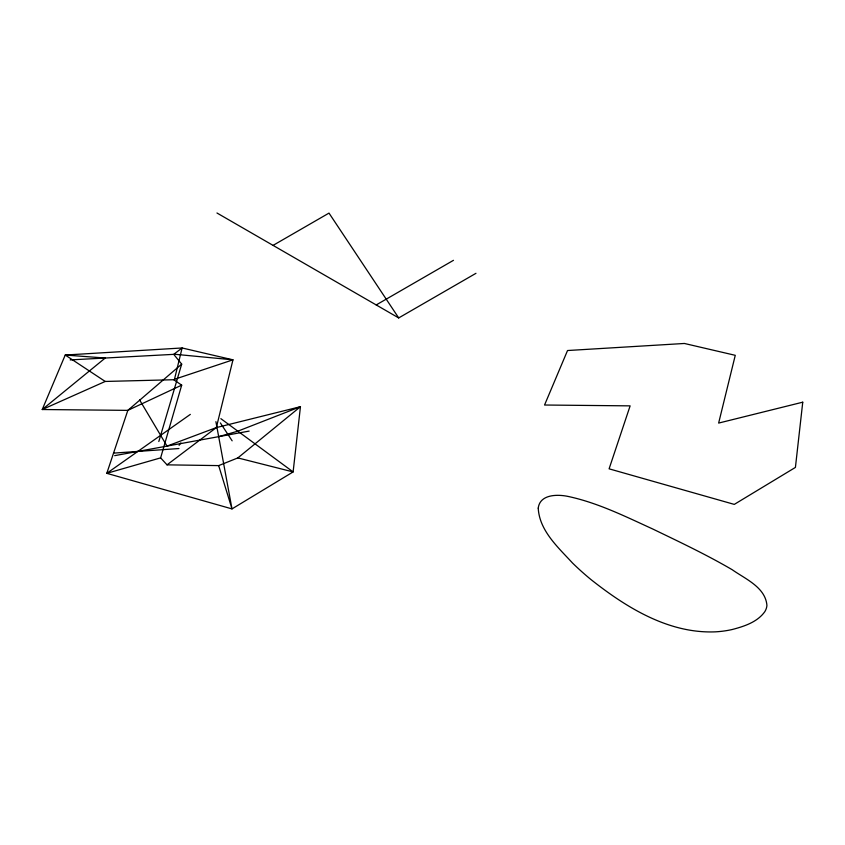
<?xml version="1.0" encoding="UTF-8"?>
<svg xmlns="http://www.w3.org/2000/svg" width="845" height="845" viewBox="0 0 845 845"><rect width="100%" height="100%" fill="white"/><g stroke="black" fill="none" stroke-linecap="round" stroke-linejoin="round"><path stroke-width="1.27" d="M173.711 379.732L174.471 379.31L182.108 347.971L232.966 359.833L216.341 427.591L167.025 464.845L160.635 457.874L181.696 385.14L173.711 379.732L105.224 381.454L42.25 409.519L65.234 355.037L182.108 347.971L173.711 354.351L70.177 359.917M158.818 441.512L181.696 364.111L173.711 354.351M179.098 445.304L180.819 442.886M181.696 364.111L127.827 410.374L106.797 473.327L231.995 508.901L293.12 471.922L300.45 406.698L216.341 427.591L167.025 446.097L139.636 399.981M167.025 464.845L218.675 465.606L237.836 457.916L300.45 406.698L237.836 431.172L218.675 436.664M190.336 414.388L106.797 473.327L160.635 457.874M273.062 245.388L329.001 213.098L398.703 317.931L475.967 273.315M376.205 304.939L453.469 260.323M181.696 385.14L127.827 410.374L42.25 409.519L105.224 358.037L65.234 355.037L105.224 381.454M174.471 379.31L232.966 359.833L174.471 354.235M114.688 455.645L249.138 431.098M113.547 453.121L178.929 448.537M237.836 457.916L293.12 471.922L220.862 418.655M216.954 212.993L398.703 317.931M220.376 422.922L232.143 440.826M218.675 465.606L231.995 508.901L215.908 421.655M538.233 508.13C539.374 530.702 558.186 547.402 572.498 563.002A434.277 250.733 0 0 0 591.004 579.586C626.377 607.566 668.733 633.824 715.525 631.838A61.917 35.743 0 0 0 732.129 629.536C744.065 626.42 757.268 622.195 764.778 611.727A37.602 21.706 0 0 0 766.922 605.379C765.443 587.275 745.269 578.952 732.256 569.752C706.452 554.658 679.391 541.867 652.488 528.885C625.194 516.411 597.88 502.828 568.347 496.49C557.816 494.188 539.892 494.071 538.233 508.13M802.75 402.188L795.42 467.412L734.284 504.391L609.097 468.827L630.127 405.864L544.55 405.019L567.534 350.527L684.408 343.471L735.266 355.322L718.641 423.081L802.75 402.188"/></g></svg>
